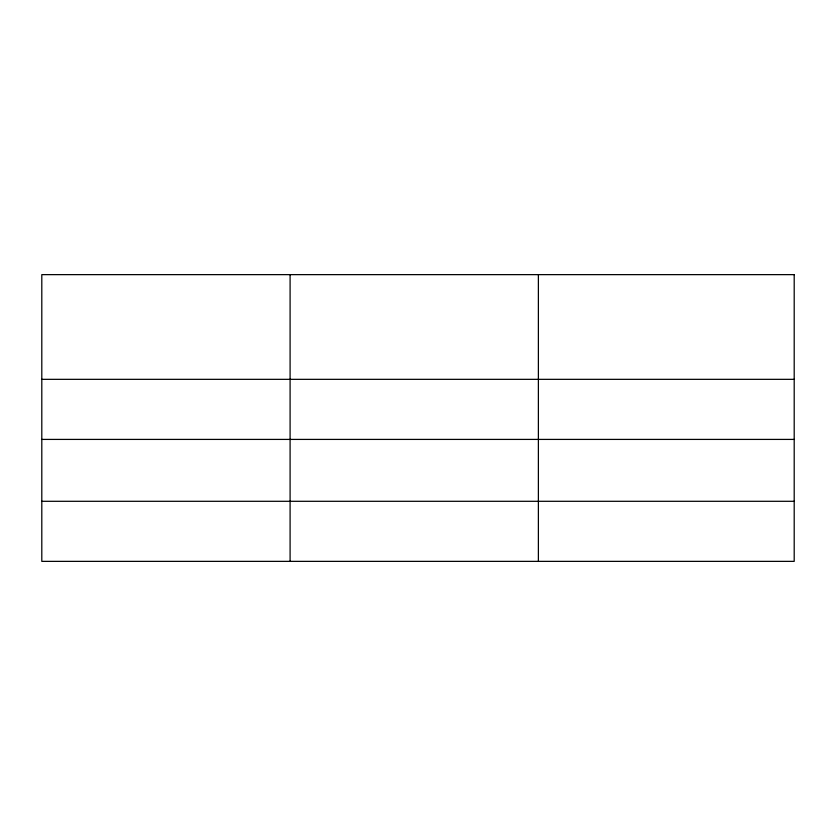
<?xml version="1.0" encoding="UTF-8"?>
<svg xmlns="http://www.w3.org/2000/svg" width="836" height="836" viewBox="0 0 836 836"><rect width="100%" height="100%" fill="white"/><g stroke="black" fill="none" stroke-linecap="round" stroke-linejoin="round"><path stroke-width="1.25" d="M41.8 379.335L794.2 379.335M41.8 439.412L794.2 439.412M41.8 501.297L794.2 501.297M538.384 274.636L538.384 561.364M290.092 274.636L290.092 561.364M794.2 274.636L41.8 274.636L41.8 561.364L794.2 561.364L794.2 274.636"/></g></svg>
